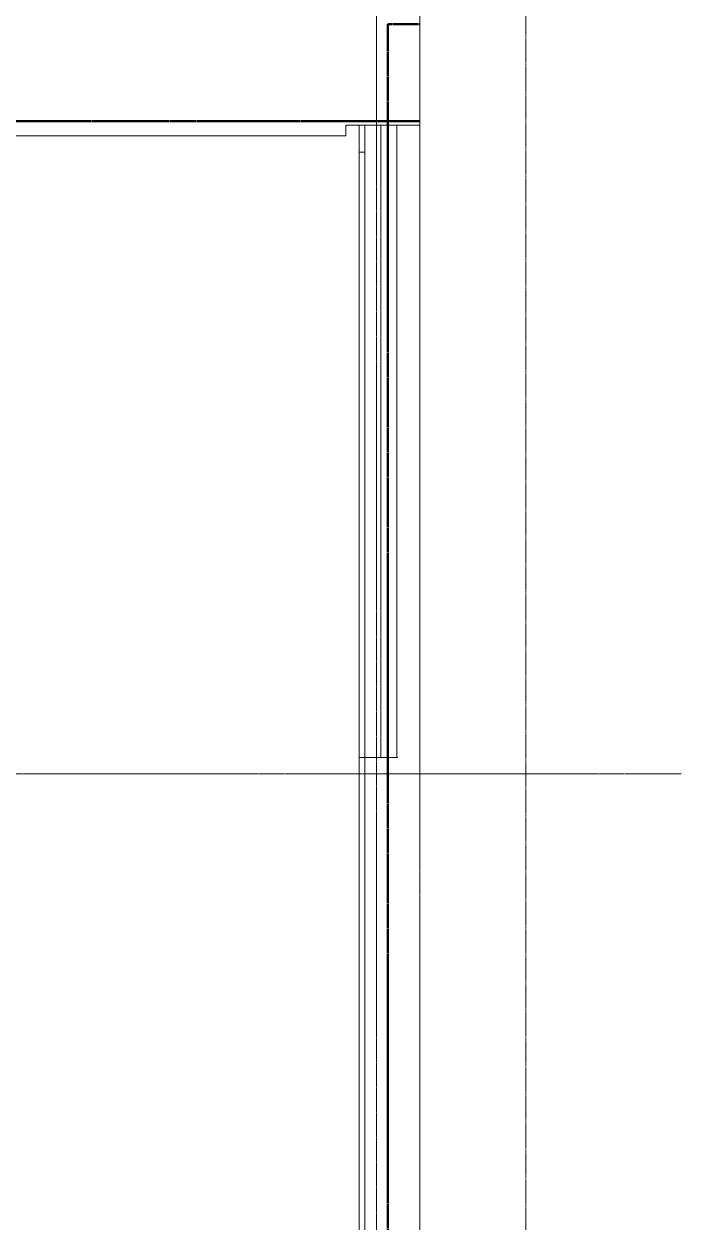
# Model space of a CAD drawing. Header units: inches. Extents: x -4266 to -1814, y 9706 to 12441.
# Drawn here: x -2057.5 to -1814.2, y 11681.3 to 12124.6 of the extents above; entities that cross this region are included whole.
import ezdxf

# ---------------------------------------------------------------- set-up
doc = ezdxf.new("R2010")
doc.units = ezdxf.units.IN
doc.header["$MEASUREMENT"] = 0
for name, pattern in [('Aligning Line 1_8_', [0.25, 0.125, -0.125]), ('Dash Dot 3_16_', [0.3125, 0.1875, -0.0625, 0, -0.0625]), ('Double Dash 3_8_', [1, 0.375, -0.125, 0.125, -0.125, 0.125, -0.125]), ('Grid Line 1_2_', [0.875, 0.5, -0.125, 0.125, -0.125])]:
    doc.linetypes.add(name, pattern=pattern)
for name, color, linetype, lineweight in [('A-ANNO-SYMB-1', 150, 'Dash Dot 3_16_', 9), ('A-FLOR-2', 10, 'Continuous', 13), ('C-PROP-LINE', 91, 'Double Dash 3_8_', 50), ('C-PROP-LINE-1', 250, 'Double Dash 3_8_', 50), ('C-TOPO', 7, 'Continuous', 9), ('G-ANNO-SYMB-1', 147, 'Aligning Line 1_8_', 9), ('S-FNDN-2', 10, 'Continuous', 13), ('S-GRID-1', 1, 'Grid Line 1_2_', 9)]:
    doc.layers.add(name, color=color, linetype=linetype, lineweight=lineweight)

msp = doc.modelspace()

# ---------------------------------------------------------------- linework, layer by layer
at = {"layer": 'A-ANNO-SYMB-1'}
for p, q in [((-1910.95638, 9718.24032), (-1910.95638, 12268.04045)), ((-1871.64479, 11082.38095), (-1871.64479, 12269.42614))]:
    msp.add_line(p, q, dxfattribs=at)
at = {"layer": 'A-FLOR-2'}
msp.add_line((-1933.32374, 12087.1897), (-1933.32374, 11278.7894), dxfattribs=at)
at = {"layer": 'C-PROP-LINE'}
for p, q in [((-1922.72374, 11241.3894), (-1922.72374, 12124.5894)), ((-1922.72374, 12124.5894), (-1910.89642, 12124.5894))]:
    msp.add_line(p, q, dxfattribs=at)
at = {"layer": 'C-PROP-LINE-1'}
msp.add_line((-3833.41046, 12088.68951), (-1910.89642, 12088.68951), dxfattribs=at)
at = {"layer": 'C-TOPO'}
for p, q in [((-1938.32373, 12087.1897), (-1910.89642, 12087.1897)), ((-1938.32373, 12087.1897), (-1938.32373, 12083.18921)), ((-2053.04187, 12083.18921), (-2096.82374, 12083.18921)), ((-2053.04187, 12083.18921), (-2013.87268, 12083.18921)), ((-1977.82947, 12083.18921), (-2013.87268, 12083.18921)), ((-1977.82947, 12083.18921), (-1940.89911, 12083.18921)), ((-1938.32373, 12083.18921), (-1940.89911, 12083.18921))]:
    msp.add_line(p, q, dxfattribs=at)
at = {"layer": 'G-ANNO-SYMB-1'}
for p, q in [((-1926.94838, 12280.05907), (-1926.94838, 9756.52836)), ((-1910.95638, 12280.10057), (-1910.95638, 9706.24032))]:
    msp.add_line(p, q, dxfattribs=at)
at = {"layer": 'S-FNDN-2'}
for p, q in [((-1931.32374, 12077.1894), (-1931.32374, 12087.1897)), ((-1925.38235, 12087.1897), (-1925.38235, 11853.1894)), ((-1919.41235, 12087.1897), (-1919.41235, 11853.1894)), ((-1931.32374, 12077.1894), (-1933.32374, 12077.1894)), ((-1931.32374, 12077.1894), (-1931.32374, 11853.1894)), ((-1933.32374, 11853.1894), (-1931.32374, 11853.1894)), ((-1933.32374, 11853.1894), (-1931.32374, 11853.1894)), ((-1931.32374, 11853.1894), (-1931.32374, 11565.1894)), ((-1925.38235, 11853.1894), (-1931.32374, 11853.1894)), ((-1919.41235, 11853.1894), (-1925.38235, 11853.1894)), ((-1919.02498, 11853.1894), (-1919.41235, 11853.1894))]:
    msp.add_line(p, q, dxfattribs=at)
at = {"layer": 'S-GRID-1'}
msp.add_line((-1814.20638, 11847.1894), (-4168.71446, 11847.1894), dxfattribs=at)

doc.saveas('drawing.dxf')
